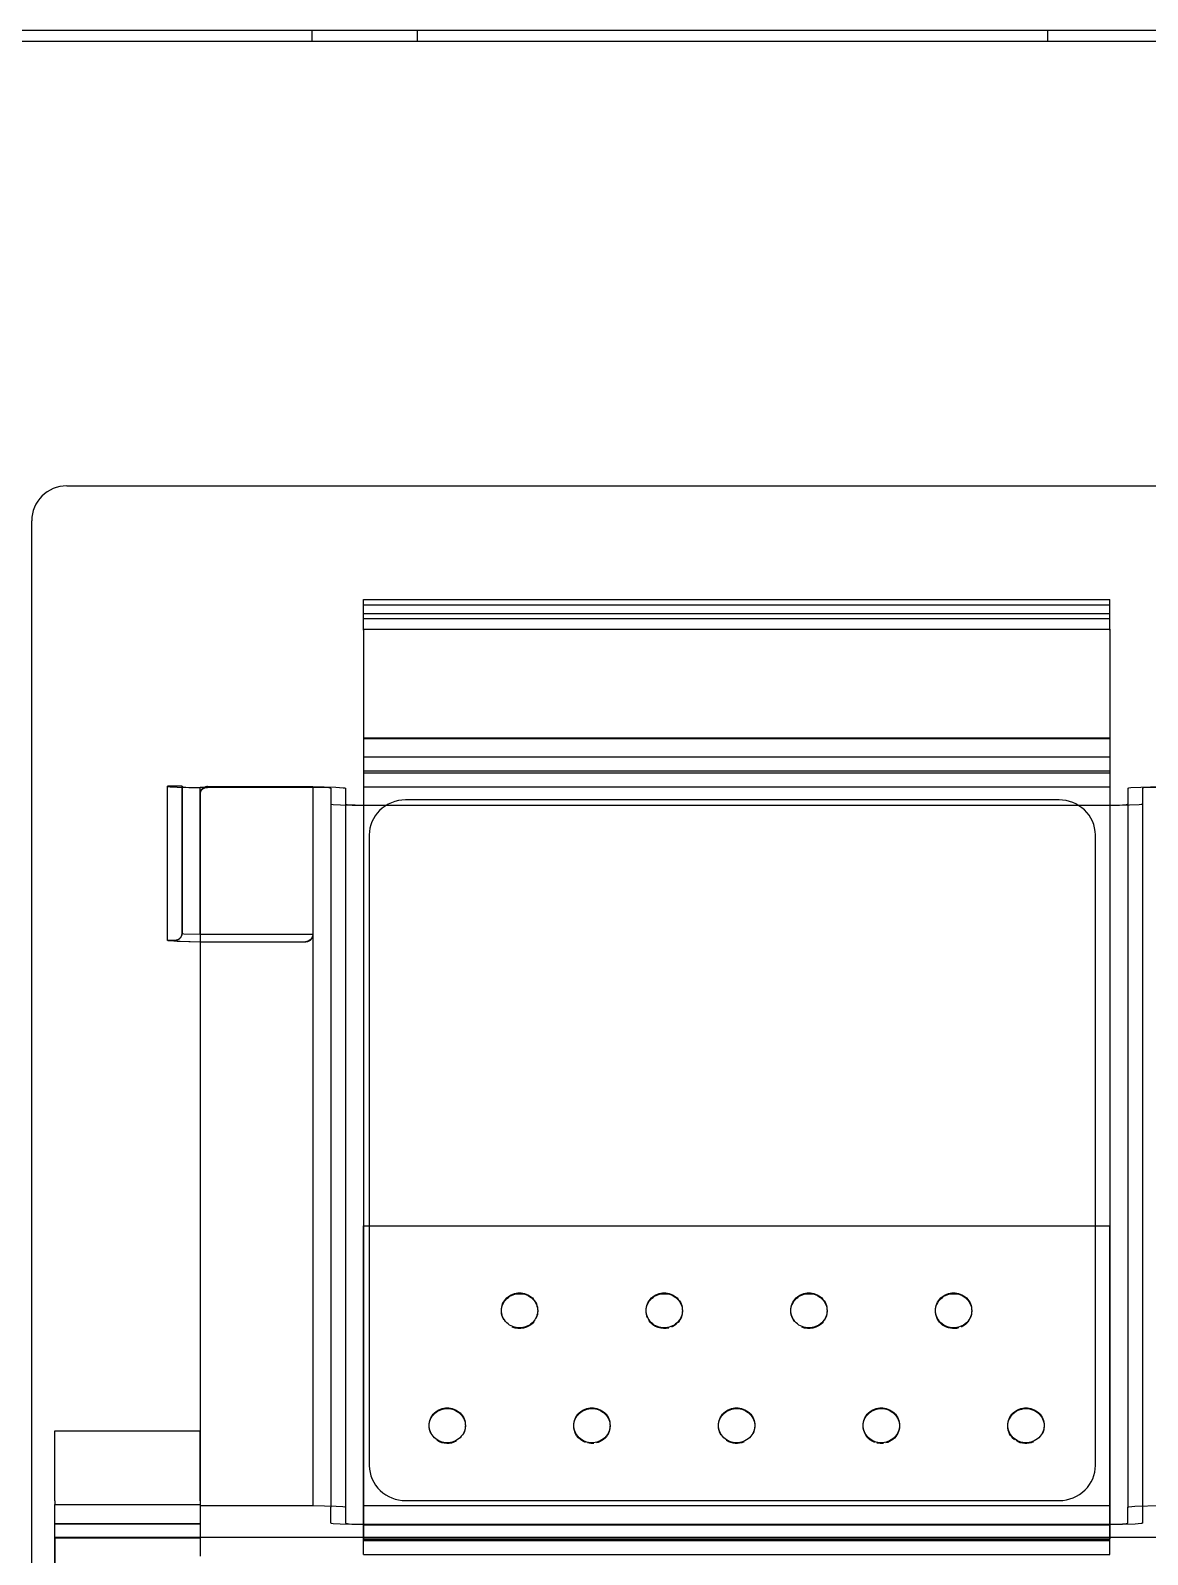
# Model space of a CAD drawing. Header units: millimetres. Extents: x 10366 to 13995, y 24552 to 29685.
# Drawn here: x 11786.1 to 11945.5, y 26417.5 to 26635 of the extents above; entities that cross this region are included whole.
import ezdxf

# ---------------------------------------------------------------- set-up
doc = ezdxf.new("R2010")
doc.units = ezdxf.units.MM
doc.header["$LTSCALE"] = 3
doc.layers.add('DomyÅ›lny', color=7, linetype='Continuous')

msp = doc.modelspace()

# ---------------------------------------------------------------- linework, layer by layer
at = {"layer": 'DomyÅ›lny'}
for p, q in [((12051.24, 26635.02), (11721.24, 26635.02)), ((11722.74, 26633.52), (12049.74, 26633.52)), ((11826.24, 26635.02), (11826.24, 26633.52)), ((11841.24, 26635.02), (11841.24, 26633.52)), ((11931.24, 26635.02), (11931.24, 26633.52)), ((11791.24, 26570.02), (11981.24, 26570.02)), ((11786.24, 26375.02), (11786.24, 26565.02)), ((11833.59, 26553.79), (11940.1, 26553.79)), ((11833.59, 26553.79), (11940.1, 26553.79)), ((11833.59, 26553.05), (11940.1, 26553.05)), ((11833.59, 26551.79), (11940.1, 26551.79)), ((11833.59, 26551.79), (11940.1, 26551.79)), ((11940.1, 26551.06), (11833.59, 26551.06)), ((11833.59, 26549.43), (11833.59, 26549.54)), ((11833.59, 26549.54), (11940.1, 26549.54)), ((11833.59, 26549.43), (11833.59, 26549.54)), ((11833.59, 26549.54), (11833.59, 26534.05)), ((11833.59, 26549.54), (11940.1, 26549.54)), ((11940.1, 26549.43), (11940.1, 26549.54)), ((11940.1, 26549.54), (11940.1, 26534.05)), ((11940.1, 26549.43), (11940.1, 26549.54)), ((11833.59, 26534.05), (11940.1, 26534.05)), ((11833.59, 26533.95), (11940.1, 26533.95)), ((11833.59, 26531.33), (11940.1, 26531.33)), ((11833.59, 26529.33), (11833.59, 26527.07)), ((11833.59, 26529.33), (11940.1, 26529.33)), ((11833.59, 26529.07), (11940.1, 26529.07)), ((11940.1, 26529.33), (11940.1, 26527.07)), ((11807.7, 26527.13), (11805.63, 26527.13)), ((11805.63, 26505.16), (11805.63, 26527.13)), ((11805.63, 26505.14), (11805.63, 26527.11)), ((11807.7, 26527.13), (11807.7, 26506.16)), ((11807.7, 26506.14), (11807.7, 26527.11)), ((11810.29, 26506), (11810.29, 26526.98)), ((11826.36, 26526.98), (11810.29, 26526.98)), ((11811.32, 26527.08), (11826.36, 26527.08)), ((11826.36, 26526.98), (11811.32, 26526.98)), ((11826.36, 26527.08), (11826.36, 26424.45)), ((11828.94, 26526.85), (11828.94, 26424.21)), ((11831.01, 26526.85), (11831.01, 26424.21)), ((11833.59, 26527.07), (11940.1, 26527.07)), ((11942.68, 26526.85), (11942.68, 26424.21)), ((11944.76, 26526.85), (11944.76, 26424.21)), ((11810.29, 26526.08), (11810.29, 26424.45)), ((11932.88, 26525.18), (11839.61, 26525.18)), ((11833.59, 26524.46), (11833.59, 26524.35)), ((11833.59, 26524.46), (11836.93, 26524.46)), ((11833.59, 26524.46), (11833.59, 26421.82)), ((11833.59, 26524.46), (11836.93, 26524.46)), ((11836.93, 26524.46), (11936.59, 26524.46)), ((11836.93, 26524.46), (11936.59, 26524.46)), ((11936.59, 26524.46), (11940.1, 26524.46)), ((11936.59, 26524.46), (11940.1, 26524.46)), ((11940.1, 26524.46), (11940.1, 26524.35)), ((11940.1, 26524.46), (11940.1, 26421.82)), ((11834.43, 26520.18), (11834.43, 26430.18)), ((11938.06, 26430.18), (11938.06, 26520.18)), ((11805.63, 26505.16), (11806.67, 26505.16)), ((11810.29, 26506), (11826.36, 26506)), ((11810.29, 26504.95), (11825.32, 26504.95)), ((11825.32, 26504.9), (11810.29, 26504.9)), ((11833.59, 26464.39), (11938.06, 26464.39)), ((11833.59, 26424.45), (11833.59, 26464.39)), ((11938.06, 26464.39), (11940.1, 26464.39)), ((11940.1, 26424.45), (11940.1, 26464.39)), ((11789.56, 26425.13), (11789.56, 26435.12)), ((11789.56, 26435.12), (11810.29, 26435.12)), ((11810.29, 26425.13), (11810.29, 26435.12)), ((11789.56, 26425.13), (11789.56, 26424.62)), ((11789.56, 26424.62), (11810.29, 26424.62)), ((11810.29, 26425.13), (11810.29, 26424.62)), ((11810.29, 26424.45), (11826.36, 26424.45)), ((11833.59, 26424.45), (11940.1, 26424.45)), ((11839.61, 26425.18), (11932.88, 26425.18)), ((11828.94, 26421.95), (11828.94, 26424.21)), ((11831.01, 26424.21), (11831.01, 26421.95)), ((11942.68, 26421.95), (11942.68, 26424.21)), ((11944.76, 26424.21), (11944.76, 26421.95)), ((11789.56, 26421.9), (11810.29, 26421.9)), ((11789.56, 26421.85), (11810.29, 26421.85)), ((11833.59, 26421.82), (11940.1, 26421.82)), ((11833.59, 26421.82), (11940.1, 26421.82)), ((11833.59, 26421.72), (11833.59, 26419.73)), ((11833.59, 26421.72), (11940.1, 26421.72)), ((11833.59, 26421.72), (11940.1, 26421.72)), ((11833.59, 26421.72), (11833.59, 26419.73)), ((11940.1, 26421.72), (11940.1, 26419.73)), ((11940.1, 26421.72), (11940.1, 26419.73)), ((11789.56, 26419.96), (11984.14, 26419.96)), ((11789.56, 26419.9), (11810.29, 26419.9)), ((11789.56, 26419.85), (11810.29, 26419.85)), ((11833.59, 26419.73), (11940.1, 26419.73)), ((11833.59, 26419.73), (11940.1, 26419.73)), ((11833.59, 26417.47), (11833.59, 26419.73)), ((11833.59, 26419.47), (11940.1, 26419.47)), ((11940.1, 26419.46), (11833.59, 26419.46)), ((11940.1, 26417.47), (11940.1, 26419.73)), ((11833.59, 26417.47), (11940.1, 26417.47))]:
    msp.add_line(p, q, dxfattribs=at)
for points in [[(11833.59, 26549.54, 0), (11833.59, 26552.67, 0), (11833.59, 26553.55, 0), (11833.59, 26553.75, 0), (11833.59, 26553.79, 0), (11833.59, 26553.79, 0), (11833.59, 26553.79, 0), (11833.59, 26553.79, 0), (11833.59, 26553.79, 0), (11833.59, 26553.79, 0), (11833.59, 26553.79, 0), (11833.59, 26553.79, 0), (11833.59, 26553.79, 0), (11833.59, 26553.79, 0), (11833.59, 26553.79, 0), (11833.59, 26553.79, 0), (11833.59, 26553.79, 0), (11833.59, 26553.79, 0), (11833.59, 26553.79, 0), (11833.59, 26553.79, 0), (11833.59, 26553.79, 0), (11833.59, 26553.79, 0), (11833.59, 26553.79, 0), (11833.59, 26553.79, 0), (11833.59, 26553.79, 0), (11833.59, 26553.79, 0)], [(11940.1, 26549.54, 0), (11940.1, 26552.67, 0), (11940.1, 26553.55, 0), (11940.1, 26553.75, 0), (11940.1, 26553.79, 0), (11940.1, 26553.79, 0), (11940.1, 26553.79, 0), (11940.1, 26553.79, 0), (11940.1, 26553.79, 0), (11940.1, 26553.79, 0), (11940.1, 26553.79, 0), (11940.1, 26553.79, 0), (11940.1, 26553.79, 0), (11940.1, 26553.79, 0), (11940.1, 26553.79, 0), (11940.1, 26553.79, 0), (11940.1, 26553.79, 0), (11940.1, 26553.79, 0), (11940.1, 26553.79, 0), (11940.1, 26553.79, 0), (11940.1, 26553.79, 0), (11940.1, 26553.79, 0), (11940.1, 26553.79, 0), (11940.1, 26553.79, 0), (11940.1, 26553.79, 0), (11940.1, 26553.79, 0)], [(11833.59, 26534.05, 0), (11833.59, 26529.33, 0)], [(11940.1, 26534.05, 0), (11940.1, 26529.33, 0)], [(11810.29, 26526.87, 0), (11806.98, 26526.94, 0), (11805.98, 26527.02, 0), (11805.72, 26527.06, 0), (11805.68, 26527.07, 0), (11805.65, 26527.08, 0), (11805.64, 26527.09, 0), (11805.64, 26527.09, 0), (11805.64, 26527.1, 0), (11805.64, 26527.1, 0), (11805.63, 26527.1, 0), (11805.63, 26527.1, 0), (11805.63, 26527.1, 0), (11805.63, 26527.1, 0), (11805.63, 26527.11, 0), (11805.63, 26527.11, 0)], [(11807.7, 26527.11, 0), (11807.7, 26527.11, 0), (11807.71, 26527.1, 0), (11807.71, 26527.1, 0), (11807.71, 26527.1, 0), (11807.71, 26527.1, 0), (11807.71, 26527.1, 0), (11807.71, 26527.1, 0), (11807.71, 26527.1, 0), (11807.72, 26527.09, 0), (11807.72, 26527.09, 0), (11807.74, 26527.08, 0), (11807.8, 26527.07, 0), (11808.25, 26527.03, 0), (11810.29, 26526.98, 0)], [(11811.32, 26527.08, 0), (11811.23, 26527.08, 0), (11811.13, 26527.06, 0), (11811.04, 26527.04, 0), (11810.94, 26527.01, 0), (11810.85, 26526.97, 0), (11810.75, 26526.92, 0), (11810.67, 26526.86, 0), (11810.59, 26526.79, 0), (11810.52, 26526.71, 0), (11810.45, 26526.63, 0), (11810.4, 26526.54, 0), (11810.36, 26526.45, 0), (11810.33, 26526.36, 0), (11810.3, 26526.26, 0), (11810.29, 26526.17, 0), (11810.29, 26526.08, 0)], [(11810.29, 26525.98, 0), (11810.29, 26526.07, 0), (11810.3, 26526.16, 0), (11810.33, 26526.25, 0), (11810.36, 26526.34, 0), (11810.4, 26526.44, 0), (11810.45, 26526.52, 0), (11810.52, 26526.61, 0), (11810.59, 26526.68, 0), (11810.67, 26526.75, 0), (11810.75, 26526.81, 0), (11810.85, 26526.86, 0), (11810.94, 26526.91, 0), (11811.04, 26526.94, 0), (11811.13, 26526.96, 0), (11811.23, 26526.97, 0), (11811.32, 26526.98, 0)], [(11826.36, 26527.08, 0), (11829.65, 26527.01, 0), (11830.69, 26526.93, 0), (11830.93, 26526.89, 0), (11830.97, 26526.88, 0), (11830.99, 26526.87, 0), (11831, 26526.86, 0), (11831, 26526.86, 0), (11831.01, 26526.86, 0), (11831.01, 26526.85, 0), (11831.01, 26526.85, 0), (11831.01, 26526.85, 0), (11831.01, 26526.85, 0), (11831.01, 26526.85, 0), (11831.01, 26526.85, 0)], [(11828.94, 26526.85, 0), (11828.94, 26526.85, 0), (11828.94, 26526.85, 0), (11828.94, 26526.85, 0), (11828.94, 26526.85, 0), (11828.94, 26526.85, 0), (11828.94, 26526.85, 0), (11828.94, 26526.85, 0), (11828.93, 26526.85, 0), (11828.93, 26526.86, 0), (11828.92, 26526.86, 0), (11828.91, 26526.87, 0), (11828.86, 26526.88, 0), (11828.69, 26526.9, 0), (11826.36, 26526.98, 0)], [(11833.59, 26527.07, 0), (11833.59, 26527.06, 0), (11833.59, 26526.96, 0), (11833.59, 26526.49, 0), (11833.59, 26524.46, 0)], [(11940.1, 26527.07, 0), (11940.1, 26527.06, 0), (11940.1, 26526.96, 0), (11940.1, 26526.49, 0), (11940.1, 26524.46, 0)], [(11942.68, 26526.85, 0), (11942.68, 26526.85, 0), (11942.68, 26526.85, 0), (11942.68, 26526.85, 0), (11942.68, 26526.85, 0), (11942.68, 26526.85, 0), (11942.69, 26526.85, 0), (11942.69, 26526.86, 0), (11942.69, 26526.86, 0), (11942.7, 26526.87, 0), (11942.71, 26526.87, 0), (11942.74, 26526.88, 0), (11942.83, 26526.9, 0), (11943.14, 26526.95, 0), (11947.34, 26527.08, 0)], [(11947.34, 26526.98, 0), (11945.51, 26526.94, 0), (11944.94, 26526.89, 0), (11944.8, 26526.87, 0), (11944.78, 26526.86, 0), (11944.77, 26526.86, 0), (11944.76, 26526.85, 0), (11944.76, 26526.85, 0), (11944.76, 26526.85, 0), (11944.76, 26526.85, 0), (11944.76, 26526.85, 0), (11944.76, 26526.85, 0), (11944.76, 26526.85, 0), (11944.76, 26526.85, 0), (11944.76, 26526.85, 0)], [(11833.59, 26524.35, 0), (11830.3, 26524.42, 0), (11829.27, 26524.5, 0), (11829.02, 26524.55, 0), (11828.98, 26524.56, 0), (11828.96, 26524.57, 0), (11828.95, 26524.57, 0), (11828.95, 26524.57, 0), (11828.94, 26524.58, 0), (11828.94, 26524.58, 0), (11828.94, 26524.58, 0), (11828.94, 26524.58, 0), (11828.94, 26524.59, 0), (11828.94, 26524.59, 0), (11828.94, 26524.59, 0)], [(11831.01, 26524.59, 0), (11831.01, 26524.59, 0), (11831.01, 26524.59, 0), (11831.01, 26524.59, 0), (11831.01, 26524.59, 0), (11831.01, 26524.58, 0), (11831.01, 26524.58, 0), (11831.02, 26524.58, 0), (11831.02, 26524.58, 0), (11831.02, 26524.58, 0), (11831.03, 26524.57, 0), (11831.04, 26524.57, 0), (11831.09, 26524.56, 0), (11831.26, 26524.53, 0), (11833.59, 26524.46, 0)], [(11839.61, 26525.18, 0), (11839.08, 26525.15, 0), (11838.57, 26525.08, 0), (11838.06, 26524.95, 0), (11837.58, 26524.78, 0), (11837.12, 26524.56, 0), (11836.68, 26524.3, 0), (11836.27, 26524.01, 0), (11835.9, 26523.67, 0), (11835.57, 26523.31, 0), (11835.27, 26522.92, 0), (11835.02, 26522.5, 0), (11834.81, 26522.06, 0), (11834.64, 26521.61, 0), (11834.52, 26521.15, 0), (11834.45, 26520.67, 0), (11834.43, 26520.18, 0)], [(11938.06, 26520.18, 0), (11938.03, 26520.68, 0), (11937.95, 26521.18, 0), (11937.82, 26521.67, 0), (11937.65, 26522.13, 0), (11937.42, 26522.58, 0), (11937.16, 26523, 0), (11936.85, 26523.39, 0), (11936.5, 26523.75, 0), (11936.12, 26524.08, 0), (11935.72, 26524.36, 0), (11935.28, 26524.61, 0), (11934.83, 26524.81, 0), (11934.36, 26524.97, 0), (11933.88, 26525.08, 0), (11933.38, 26525.15, 0), (11932.88, 26525.18, 0)], [(11944.76, 26524.59, 0), (11944.76, 26524.59, 0), (11944.75, 26524.59, 0), (11944.75, 26524.58, 0), (11944.75, 26524.58, 0), (11944.75, 26524.58, 0), (11944.75, 26524.58, 0), (11944.75, 26524.58, 0), (11944.75, 26524.57, 0), (11944.74, 26524.57, 0), (11944.73, 26524.56, 0), (11944.7, 26524.55, 0), (11944.61, 26524.53, 0), (11944.3, 26524.49, 0), (11940.1, 26524.35, 0)], [(11940.1, 26524.46, 0), (11941.93, 26524.5, 0), (11942.5, 26524.54, 0), (11942.64, 26524.56, 0), (11942.66, 26524.57, 0), (11942.67, 26524.58, 0), (11942.68, 26524.58, 0), (11942.68, 26524.58, 0), (11942.68, 26524.58, 0), (11942.68, 26524.58, 0), (11942.68, 26524.59, 0), (11942.68, 26524.59, 0), (11942.68, 26524.59, 0), (11942.68, 26524.59, 0), (11942.68, 26524.59, 0)], [(11810.29, 26504.9, 0), (11806.98, 26504.97, 0), (11805.98, 26505.05, 0), (11805.72, 26505.09, 0), (11805.68, 26505.1, 0), (11805.65, 26505.11, 0), (11805.64, 26505.12, 0), (11805.64, 26505.12, 0), (11805.64, 26505.13, 0), (11805.64, 26505.13, 0), (11805.63, 26505.13, 0), (11805.63, 26505.13, 0), (11805.63, 26505.13, 0), (11805.63, 26505.13, 0), (11805.63, 26505.14, 0), (11805.63, 26505.14, 0)], [(11806.67, 26505.16, 0), (11806.76, 26505.16, 0), (11806.86, 26505.18, 0), (11806.95, 26505.2, 0), (11807.05, 26505.23, 0), (11807.14, 26505.27, 0), (11807.24, 26505.32, 0), (11807.32, 26505.38, 0), (11807.4, 26505.45, 0), (11807.47, 26505.53, 0), (11807.54, 26505.61, 0), (11807.59, 26505.7, 0), (11807.63, 26505.79, 0), (11807.66, 26505.88, 0), (11807.69, 26505.98, 0), (11807.7, 26506.07, 0), (11807.7, 26506.16, 0)], [(11807.7, 26506.14, 0), (11807.7, 26506.05, 0), (11807.69, 26505.95, 0), (11807.66, 26505.86, 0), (11807.63, 26505.77, 0), (11807.59, 26505.68, 0), (11807.54, 26505.59, 0), (11807.47, 26505.51, 0), (11807.4, 26505.43, 0), (11807.32, 26505.36, 0), (11807.24, 26505.3, 0), (11807.14, 26505.25, 0), (11807.05, 26505.21, 0), (11806.95, 26505.18, 0), (11806.86, 26505.15, 0), (11806.76, 26505.14, 0), (11806.67, 26505.14, 0)], [(11806.67, 26505.14, 0), (11806.67, 26505.14, 0), (11806.67, 26505.13, 0), (11806.67, 26505.13, 0), (11806.67, 26505.13, 0), (11806.67, 26505.13, 0), (11806.67, 26505.13, 0), (11806.67, 26505.13, 0), (11806.68, 26505.12, 0), (11806.68, 26505.12, 0), (11806.69, 26505.12, 0), (11806.72, 26505.11, 0), (11806.79, 26505.09, 0), (11807.42, 26505.03, 0), (11810.29, 26504.95, 0)], [(11807.7, 26506.14, 0), (11807.7, 26506.13, 0), (11807.71, 26506.13, 0), (11807.71, 26506.13, 0), (11807.71, 26506.13, 0), (11807.71, 26506.13, 0), (11807.71, 26506.13, 0), (11807.71, 26506.13, 0), (11807.71, 26506.13, 0), (11807.71, 26506.13, 0), (11807.72, 26506.12, 0), (11807.73, 26506.12, 0), (11807.78, 26506.1, 0), (11807.95, 26506.08, 0), (11810.29, 26506, 0)], [(11826.36, 26506, 0), (11826.35, 26505.88, 0), (11826.33, 26505.76, 0), (11826.29, 26505.65, 0), (11826.25, 26505.55, 0), (11826.19, 26505.45, 0), (11826.13, 26505.36, 0), (11826.06, 26505.29, 0), (11825.99, 26505.22, 0), (11825.83, 26505.11, 0), (11825.67, 26505.03, 0), (11825.5, 26504.98, 0), (11825.32, 26504.95, 0)], [(11826.36, 26505.9, 0), (11826.35, 26505.81, 0), (11826.34, 26505.72, 0), (11826.32, 26505.63, 0), (11826.29, 26505.53, 0), (11826.24, 26505.44, 0), (11826.19, 26505.35, 0), (11826.13, 26505.27, 0), (11826.06, 26505.19, 0), (11825.98, 26505.12, 0), (11825.89, 26505.06, 0), (11825.8, 26505.01, 0), (11825.7, 26504.97, 0), (11825.61, 26504.94, 0), (11825.51, 26504.92, 0), (11825.42, 26504.91, 0), (11825.32, 26504.9, 0)], [(11853.28, 26452.27, 0), (11853.3, 26452.49, 0), (11853.33, 26452.72, 0), (11853.4, 26452.95, 0), (11853.48, 26453.18, 0), (11853.59, 26453.41, 0), (11853.73, 26453.62, 0), (11853.89, 26453.83, 0), (11854.07, 26454.01, 0), (11854.27, 26454.18, 0), (11854.49, 26454.33, 0), (11854.72, 26454.45, 0), (11854.95, 26454.55, 0), (11855.19, 26454.62, 0), (11855.43, 26454.68, 0), (11855.67, 26454.7, 0), (11856.13, 26454.7, 0), (11856.37, 26454.67, 0), (11856.61, 26454.61, 0), (11856.85, 26454.53, 0), (11857.08, 26454.42, 0), (11857.31, 26454.29, 0), (11857.52, 26454.14, 0), (11857.71, 26453.97, 0), (11857.89, 26453.78, 0), (11858.05, 26453.57, 0), (11858.18, 26453.35, 0), (11858.28, 26453.13, 0), (11858.36, 26452.9, 0), (11858.42, 26452.67, 0), (11858.45, 26452.44, 0), (11858.46, 26452.21, 0)], [(11873.93, 26452.27, 0), (11873.95, 26452.49, 0), (11873.98, 26452.72, 0), (11874.05, 26452.95, 0), (11874.13, 26453.18, 0), (11874.25, 26453.41, 0), (11874.38, 26453.62, 0), (11874.54, 26453.83, 0), (11874.72, 26454.01, 0), (11874.92, 26454.18, 0), (11875.14, 26454.33, 0), (11875.37, 26454.45, 0), (11875.6, 26454.55, 0), (11875.84, 26454.62, 0), (11876.08, 26454.68, 0), (11876.32, 26454.7, 0), (11876.78, 26454.7, 0), (11877.02, 26454.67, 0), (11877.26, 26454.61, 0), (11877.5, 26454.53, 0), (11877.73, 26454.42, 0), (11877.96, 26454.29, 0), (11878.17, 26454.14, 0), (11878.37, 26453.97, 0), (11878.54, 26453.78, 0), (11878.7, 26453.57, 0), (11878.83, 26453.35, 0), (11878.93, 26453.13, 0), (11879.01, 26452.9, 0), (11879.07, 26452.67, 0), (11879.1, 26452.44, 0), (11879.11, 26452.21, 0)], [(11894.58, 26452.27, 0), (11894.6, 26452.49, 0), (11894.64, 26452.72, 0), (11894.7, 26452.95, 0), (11894.78, 26453.18, 0), (11894.9, 26453.41, 0), (11895.03, 26453.62, 0), (11895.19, 26453.83, 0), (11895.37, 26454.01, 0), (11895.58, 26454.18, 0), (11895.79, 26454.33, 0), (11896.02, 26454.45, 0), (11896.25, 26454.55, 0), (11896.49, 26454.62, 0), (11896.73, 26454.68, 0), (11896.97, 26454.7, 0), (11897.43, 26454.7, 0), (11897.67, 26454.67, 0), (11897.91, 26454.61, 0), (11898.15, 26454.53, 0), (11898.38, 26454.42, 0), (11898.61, 26454.29, 0), (11898.82, 26454.14, 0), (11899.02, 26453.97, 0), (11899.19, 26453.78, 0), (11899.35, 26453.57, 0), (11899.48, 26453.35, 0), (11899.58, 26453.13, 0), (11899.66, 26452.9, 0), (11899.72, 26452.67, 0), (11899.75, 26452.44, 0), (11899.76, 26452.21, 0)], [(11915.23, 26452.27, 0), (11915.25, 26452.49, 0), (11915.29, 26452.72, 0), (11915.35, 26452.95, 0), (11915.43, 26453.18, 0), (11915.55, 26453.41, 0), (11915.68, 26453.62, 0), (11915.84, 26453.83, 0), (11916.03, 26454.01, 0), (11916.23, 26454.18, 0), (11916.44, 26454.33, 0), (11916.67, 26454.45, 0), (11916.91, 26454.55, 0), (11917.14, 26454.62, 0), (11917.38, 26454.68, 0), (11917.62, 26454.7, 0), (11918.08, 26454.7, 0), (11918.32, 26454.67, 0), (11918.56, 26454.61, 0), (11918.8, 26454.53, 0), (11919.03, 26454.42, 0), (11919.26, 26454.29, 0), (11919.47, 26454.14, 0), (11919.67, 26453.97, 0), (11919.84, 26453.78, 0), (11920, 26453.57, 0), (11920.13, 26453.35, 0), (11920.24, 26453.13, 0), (11920.32, 26452.9, 0), (11920.37, 26452.67, 0), (11920.4, 26452.44, 0), (11920.41, 26452.21, 0)], [(11853.64, 26450.95, 0), (11853.47, 26451.28, 0), (11853.36, 26451.61, 0), (11853.3, 26451.94, 0), (11853.28, 26452.27, 0)], [(11857.91, 26450.67, 0), (11857.76, 26450.5, 0), (11857.6, 26450.35, 0), (11857.24, 26450.09, 0), (11856.84, 26449.9, 0), (11856.43, 26449.78, 0), (11856.03, 26449.72, 0), (11855.64, 26449.73, 0), (11855.23, 26449.8, 0), (11854.83, 26449.93, 0)], [(11858.46, 26452.21, 0), (11858.45, 26451.98, 0), (11858.41, 26451.74, 0), (11858.35, 26451.49, 0), (11858.26, 26451.25, 0)], [(11874.13, 26451.25, 0), (11874.04, 26451.51, 0), (11873.97, 26451.77, 0), (11873.94, 26452.02, 0), (11873.93, 26452.27, 0)], [(11877.19, 26449.8, 0), (11876.8, 26449.73, 0), (11876.43, 26449.72, 0), (11876.04, 26449.76, 0), (11875.65, 26449.86, 0), (11875.27, 26450.03, 0), (11874.91, 26450.26, 0), (11874.6, 26450.54, 0), (11874.34, 26450.88, 0)], [(11879.11, 26452.21, 0), (11879.08, 26451.81, 0), (11879.03, 26451.6, 0), (11878.97, 26451.39, 0), (11878.88, 26451.18, 0), (11878.77, 26450.98, 0), (11878.64, 26450.78, 0), (11878.5, 26450.6, 0)], [(11895.08, 26450.74, 0), (11894.96, 26450.92, 0), (11894.76, 26451.3, 0), (11894.64, 26451.69, 0), (11894.59, 26451.98, 0), (11894.58, 26452.27, 0)], [(11899.21, 26450.68, 0), (11899.07, 26450.51, 0), (11898.91, 26450.36, 0), (11898.55, 26450.1, 0), (11898.15, 26449.9, 0), (11897.75, 26449.78, 0), (11897.34, 26449.72, 0), (11896.95, 26449.73, 0), (11896.55, 26449.79, 0), (11896.14, 26449.93, 0)], [(11899.76, 26452.21, 0), (11899.74, 26451.88, 0), (11899.67, 26451.55, 0), (11899.54, 26451.21, 0), (11899.36, 26450.88, 0)], [(11918.51, 26449.81, 0), (11918.22, 26449.75, 0), (11917.94, 26449.72, 0), (11917.66, 26449.72, 0), (11917.38, 26449.76, 0), (11917.09, 26449.82, 0), (11916.8, 26449.92, 0), (11916.52, 26450.06, 0), (11916.26, 26450.23, 0), (11916.02, 26450.43, 0), (11915.8, 26450.65, 0), (11915.62, 26450.91, 0), (11915.47, 26451.17, 0), (11915.36, 26451.45, 0), (11915.28, 26451.73, 0), (11915.24, 26452, 0), (11915.23, 26452.27, 0)], [(11920.06, 26450.96, 0), (11919.83, 26450.64, 0), (11919.55, 26450.35, 0), (11919.23, 26450.12, 0), (11918.88, 26449.93, 0)], [(11920.41, 26452.21, 0), (11920.4, 26451.97, 0), (11920.36, 26451.71, 0), (11920.29, 26451.46, 0), (11920.19, 26451.2, 0)], [(11878.34, 26450.44, 0), (11878.17, 26450.29, 0), (11877.98, 26450.15, 0), (11877.77, 26450.03, 0), (11877.56, 26449.93, 0)], [(11842.96, 26435.86, 0), (11842.97, 26436.08, 0), (11843.01, 26436.31, 0), (11843.07, 26436.54, 0), (11843.16, 26436.77, 0), (11843.27, 26437, 0), (11843.41, 26437.21, 0), (11843.57, 26437.42, 0), (11843.75, 26437.6, 0), (11843.95, 26437.77, 0), (11844.16, 26437.92, 0), (11844.39, 26438.04, 0), (11844.63, 26438.14, 0), (11844.87, 26438.21, 0), (11845.11, 26438.27, 0), (11845.34, 26438.29, 0), (11845.8, 26438.29, 0), (11846.04, 26438.26, 0), (11846.28, 26438.2, 0), (11846.52, 26438.12, 0), (11846.75, 26438.01, 0), (11846.98, 26437.88, 0), (11847.19, 26437.73, 0), (11847.39, 26437.56, 0), (11847.57, 26437.37, 0), (11847.72, 26437.16, 0), (11847.85, 26436.94, 0), (11847.96, 26436.72, 0), (11848.04, 26436.49, 0), (11848.09, 26436.26, 0), (11848.13, 26436.03, 0), (11848.14, 26435.81, 0)], [(11863.61, 26435.86, 0), (11863.62, 26436.08, 0), (11863.66, 26436.31, 0), (11863.72, 26436.54, 0), (11863.81, 26436.77, 0), (11863.92, 26437, 0), (11864.06, 26437.21, 0), (11864.22, 26437.42, 0), (11864.4, 26437.6, 0), (11864.6, 26437.77, 0), (11864.82, 26437.92, 0), (11865.04, 26438.04, 0), (11865.28, 26438.14, 0), (11865.52, 26438.21, 0), (11865.76, 26438.27, 0), (11865.99, 26438.29, 0), (11866.46, 26438.29, 0), (11866.69, 26438.26, 0), (11866.93, 26438.2, 0), (11867.17, 26438.12, 0), (11867.41, 26438.01, 0), (11867.63, 26437.88, 0), (11867.84, 26437.73, 0), (11868.04, 26437.56, 0), (11868.22, 26437.37, 0), (11868.37, 26437.16, 0), (11868.5, 26436.94, 0), (11868.61, 26436.72, 0), (11868.69, 26436.49, 0), (11868.74, 26436.26, 0), (11868.78, 26436.03, 0), (11868.79, 26435.81, 0)], [(11884.26, 26435.86, 0), (11884.27, 26436.08, 0), (11884.31, 26436.31, 0), (11884.37, 26436.54, 0), (11884.46, 26436.77, 0), (11884.57, 26437, 0), (11884.71, 26437.21, 0), (11884.87, 26437.42, 0), (11885.05, 26437.6, 0), (11885.25, 26437.77, 0), (11885.47, 26437.92, 0), (11885.69, 26438.04, 0), (11885.93, 26438.14, 0), (11886.17, 26438.21, 0), (11886.41, 26438.27, 0), (11886.64, 26438.29, 0), (11887.11, 26438.29, 0), (11887.34, 26438.26, 0), (11887.58, 26438.2, 0), (11887.82, 26438.12, 0), (11888.06, 26438.01, 0), (11888.28, 26437.88, 0), (11888.49, 26437.73, 0), (11888.69, 26437.56, 0), (11888.87, 26437.37, 0), (11889.02, 26437.16, 0), (11889.15, 26436.94, 0), (11889.26, 26436.72, 0), (11889.34, 26436.49, 0), (11889.4, 26436.26, 0), (11889.43, 26436.03, 0), (11889.44, 26435.81, 0)], [(11904.91, 26435.86, 0), (11904.92, 26436.08, 0), (11904.96, 26436.31, 0), (11905.02, 26436.54, 0), (11905.11, 26436.77, 0), (11905.22, 26437, 0), (11905.36, 26437.21, 0), (11905.52, 26437.42, 0), (11905.7, 26437.6, 0), (11905.9, 26437.77, 0), (11906.12, 26437.92, 0), (11906.34, 26438.04, 0), (11906.58, 26438.14, 0), (11906.82, 26438.21, 0), (11907.06, 26438.27, 0), (11907.29, 26438.29, 0), (11907.76, 26438.29, 0), (11907.99, 26438.26, 0), (11908.23, 26438.2, 0), (11908.47, 26438.12, 0), (11908.71, 26438.01, 0), (11908.93, 26437.88, 0), (11909.14, 26437.73, 0), (11909.34, 26437.56, 0), (11909.52, 26437.37, 0), (11909.67, 26437.16, 0), (11909.8, 26436.94, 0), (11909.91, 26436.72, 0), (11909.99, 26436.49, 0), (11910.05, 26436.26, 0), (11910.08, 26436.03, 0), (11910.09, 26435.81, 0)], [(11925.82, 26434.71, 0), (11925.71, 26434.97, 0), (11925.63, 26435.24, 0), (11925.58, 26435.51, 0), (11925.56, 26435.77, 0), (11925.57, 26436.02, 0), (11925.61, 26436.29, 0), (11925.68, 26436.55, 0), (11925.78, 26436.82, 0), (11925.92, 26437.08, 0), (11926.09, 26437.32, 0), (11926.29, 26437.55, 0), (11926.52, 26437.75, 0), (11926.77, 26437.92, 0), (11927.03, 26438.06, 0), (11927.31, 26438.17, 0), (11927.58, 26438.24, 0), (11927.86, 26438.29, 0), (11928.13, 26438.3, 0), (11928.4, 26438.29, 0), (11928.67, 26438.25, 0), (11928.95, 26438.18, 0), (11929.22, 26438.08, 0), (11929.49, 26437.94, 0), (11929.74, 26437.77, 0), (11929.97, 26437.58, 0), (11930.18, 26437.36, 0), (11930.35, 26437.12, 0), (11930.5, 26436.86, 0), (11930.61, 26436.6, 0), (11930.68, 26436.33, 0), (11930.73, 26436.06, 0), (11930.74, 26435.81, 0)], [(11843.21, 26434.72, 0), (11843.09, 26435.01, 0), (11843.01, 26435.29, 0), (11842.97, 26435.58, 0), (11842.96, 26435.86, 0)], [(11848.14, 26435.81, 0), (11848.12, 26435.54, 0), (11848.07, 26435.26, 0), (11847.99, 26434.99, 0), (11847.88, 26434.71, 0)], [(11865.26, 26433.48, 0), (11864.9, 26433.64, 0), (11864.56, 26433.87, 0), (11864.27, 26434.14, 0), (11864.02, 26434.46, 0), (11863.83, 26434.8, 0), (11863.7, 26435.15, 0), (11863.62, 26435.51, 0), (11863.61, 26435.86, 0)], [(11868.79, 26435.81, 0), (11868.77, 26435.55, 0), (11868.73, 26435.29, 0), (11868.66, 26435.03, 0), (11868.56, 26434.77, 0)], [(11884.65, 26434.49, 0), (11884.46, 26434.82, 0), (11884.34, 26435.17, 0), (11884.27, 26435.52, 0), (11884.26, 26435.86, 0)], [(11889.44, 26435.81, 0), (11889.42, 26435.54, 0), (11889.38, 26435.27, 0), (11889.3, 26434.99, 0), (11889.18, 26434.72, 0)], [(11906.58, 26433.47, 0), (11906.21, 26433.64, 0), (11905.87, 26433.86, 0), (11905.57, 26434.13, 0), (11905.32, 26434.45, 0), (11905.13, 26434.79, 0), (11905, 26435.15, 0), (11904.93, 26435.51, 0), (11904.91, 26435.86, 0)], [(11910.09, 26435.81, 0), (11910.08, 26435.55, 0), (11910.03, 26435.3, 0), (11909.96, 26435.04, 0), (11909.86, 26434.78, 0)], [(11930.74, 26435.81, 0), (11930.72, 26435.54, 0), (11930.68, 26435.27, 0), (11930.6, 26435, 0), (11930.48, 26434.73, 0)], [(11846.84, 26433.64, 0), (11846.5, 26433.49, 0), (11846.15, 26433.38, 0), (11845.81, 26433.32, 0), (11845.47, 26433.31, 0), (11845.13, 26433.34, 0), (11844.78, 26433.42, 0), (11844.43, 26433.55, 0), (11844.1, 26433.73, 0)], [(11866.49, 26433.32, 0), (11866.03, 26433.31, 0), (11865.79, 26433.34, 0), (11865.55, 26433.39, 0)], [(11868.56, 26434.77, 0), (11868.42, 26434.53, 0), (11868.26, 26434.29, 0), (11868.07, 26434.08, 0), (11867.85, 26433.88, 0), (11867.61, 26433.72, 0), (11867.36, 26433.58, 0), (11867.1, 26433.47, 0), (11866.84, 26433.39, 0)], [(11887.92, 26433.53, 0), (11887.6, 26433.42, 0), (11887.28, 26433.34, 0), (11886.97, 26433.31, 0), (11886.66, 26433.32, 0), (11886.35, 26433.36, 0), (11886.03, 26433.44, 0), (11885.72, 26433.56, 0), (11885.42, 26433.72, 0)], [(11907.8, 26433.33, 0), (11907.34, 26433.31, 0), (11907.11, 26433.34, 0), (11906.87, 26433.38, 0)], [(11909.86, 26434.78, 0), (11909.73, 26434.53, 0), (11909.57, 26434.3, 0), (11909.38, 26434.09, 0), (11909.16, 26433.89, 0), (11908.93, 26433.72, 0), (11908.68, 26433.58, 0), (11908.42, 26433.47, 0), (11908.15, 26433.39, 0)], [(11926.52, 26433.86, 0), (11926.31, 26434.05, 0), (11926.12, 26434.25, 0), (11925.96, 26434.47, 0), (11925.82, 26434.71, 0)], [(11929.23, 26433.54, 0), (11928.91, 26433.42, 0), (11928.59, 26433.35, 0), (11928.28, 26433.31, 0), (11927.98, 26433.31, 0), (11927.66, 26433.35, 0), (11927.34, 26433.43, 0), (11927.03, 26433.55, 0), (11926.73, 26433.72, 0)], [(11834.43, 26430.18, 0), (11834.45, 26429.67, 0), (11834.53, 26429.18, 0), (11834.66, 26428.69, 0), (11834.84, 26428.22, 0), (11835.06, 26427.78, 0), (11835.33, 26427.36, 0), (11835.64, 26426.96, 0), (11835.98, 26426.6, 0), (11836.36, 26426.28, 0), (11836.77, 26426, 0), (11837.2, 26425.75, 0), (11837.65, 26425.55, 0), (11838.13, 26425.39, 0), (11838.6, 26425.27, 0), (11839.1, 26425.2, 0), (11839.61, 26425.18, 0)], [(11932.88, 26425.18, 0), (11933.4, 26425.2, 0), (11933.92, 26425.28, 0), (11934.42, 26425.41, 0), (11934.91, 26425.58, 0), (11935.37, 26425.79, 0), (11935.81, 26426.05, 0), (11936.21, 26426.35, 0), (11936.58, 26426.68, 0), (11936.92, 26427.05, 0), (11937.21, 26427.44, 0), (11937.47, 26427.86, 0), (11937.68, 26428.29, 0), (11937.84, 26428.75, 0), (11937.96, 26429.21, 0), (11938.04, 26429.69, 0), (11938.06, 26430.18, 0)], [(11789.56, 26419.9, 0), (11789.56, 26419.94, 0), (11789.56, 26420.14, 0), (11789.56, 26421.06, 0), (11789.56, 26424.62, 0)], [(11810.29, 26424.62, 0), (11810.29, 26419.9, 0)], [(11826.36, 26424.45, 0), (11829.68, 26424.38, 0), (11830.67, 26424.3, 0), (11830.93, 26424.26, 0), (11830.96, 26424.25, 0), (11830.99, 26424.23, 0), (11831, 26424.23, 0), (11831, 26424.23, 0), (11831.01, 26424.22, 0), (11831.01, 26424.22, 0), (11831.01, 26424.22, 0), (11831.01, 26424.22, 0), (11831.01, 26424.22, 0), (11831.01, 26424.21, 0), (11831.01, 26424.21, 0), (11831.01, 26424.21, 0)], [(11833.59, 26419.73, 0), (11833.59, 26419.74, 0), (11833.59, 26419.92, 0), (11833.59, 26420.77, 0), (11833.59, 26424.45, 0)], [(11940.1, 26419.73, 0), (11940.1, 26419.74, 0), (11940.1, 26419.92, 0), (11940.1, 26420.77, 0), (11940.1, 26424.45, 0)], [(11942.68, 26424.21, 0), (11942.68, 26424.21, 0), (11942.68, 26424.21, 0), (11942.68, 26424.22, 0), (11942.68, 26424.22, 0), (11942.68, 26424.22, 0), (11942.69, 26424.22, 0), (11942.69, 26424.22, 0), (11942.69, 26424.23, 0), (11942.7, 26424.23, 0), (11942.72, 26424.24, 0), (11942.75, 26424.25, 0), (11942.85, 26424.27, 0), (11943.67, 26424.36, 0), (11947.34, 26424.45, 0)], [(11833.59, 26421.72, 0), (11830.27, 26421.79, 0), (11829.28, 26421.87, 0), (11829.03, 26421.91, 0), (11828.99, 26421.92, 0), (11828.96, 26421.93, 0), (11828.95, 26421.94, 0), (11828.95, 26421.94, 0), (11828.94, 26421.94, 0), (11828.94, 26421.95, 0), (11828.94, 26421.95, 0), (11828.94, 26421.95, 0), (11828.94, 26421.95, 0), (11828.94, 26421.95, 0), (11828.94, 26421.95, 0), (11828.94, 26421.95, 0)], [(11831.01, 26421.95, 0), (11831.01, 26421.95, 0), (11831.01, 26421.95, 0), (11831.01, 26421.95, 0), (11831.01, 26421.95, 0), (11831.01, 26421.95, 0), (11831.01, 26421.95, 0), (11831.02, 26421.95, 0), (11831.02, 26421.95, 0), (11831.02, 26421.94, 0), (11831.03, 26421.94, 0), (11831.05, 26421.93, 0), (11831.11, 26421.92, 0), (11831.56, 26421.87, 0), (11833.59, 26421.82, 0)], [(11940.1, 26421.82, 0), (11941.95, 26421.86, 0), (11942.49, 26421.9, 0), (11942.63, 26421.93, 0), (11942.66, 26421.94, 0), (11942.67, 26421.94, 0), (11942.68, 26421.94, 0), (11942.68, 26421.95, 0), (11942.68, 26421.95, 0), (11942.68, 26421.95, 0), (11942.68, 26421.95, 0), (11942.68, 26421.95, 0), (11942.68, 26421.95, 0), (11942.68, 26421.95, 0), (11942.68, 26421.95, 0), (11942.68, 26421.95, 0)], [(11944.76, 26421.95, 0), (11944.76, 26421.95, 0), (11944.75, 26421.95, 0), (11944.75, 26421.95, 0), (11944.75, 26421.95, 0), (11944.75, 26421.95, 0), (11944.75, 26421.94, 0), (11944.75, 26421.94, 0), (11944.74, 26421.94, 0), (11944.73, 26421.93, 0), (11944.72, 26421.93, 0), (11944.69, 26421.91, 0), (11944.59, 26421.89, 0), (11943.76, 26421.81, 0), (11940.1, 26421.72, 0)], [(11789.56, 26412.99, 0), (11789.56, 26418.64, 0), (11789.56, 26419.96, 0), (11789.56, 26419.96, 0), (11789.56, 26419.96, 0), (11789.56, 26419.96, 0), (11789.56, 26419.96, 0), (11789.56, 26419.96, 0), (11789.56, 26419.96, 0), (11789.56, 26419.96, 0), (11789.56, 26419.96, 0), (11789.56, 26419.96, 0), (11789.56, 26419.96, 0), (11789.56, 26419.96, 0), (11789.56, 26419.96, 0), (11789.56, 26419.96, 0), (11789.56, 26419.96, 0), (11789.56, 26419.96, 0), (11789.56, 26419.94, 0), (11789.56, 26419.86, 0), (11789.56, 26419.5, 0), (11789.56, 26416.09, 0)], [(11810.29, 26419.85, 0), (11810.29, 26419.83, 0), (11810.29, 26419.72, 0), (11810.29, 26419.21, 0), (11810.29, 26417.23, 0)]]:
    msp.add_polyline3d(points, dxfattribs=at)
for points in [[(11858.46, 26452.32, 0), (11858.45, 26452.1, 0), (11858.42, 26451.87, 0), (11858.36, 26451.63, 0), (11858.28, 26451.4, 0), (11858.17, 26451.17, 0), (11858.04, 26450.95, 0), (11857.88, 26450.75, 0), (11857.7, 26450.55, 0), (11857.5, 26450.38, 0), (11857.29, 26450.23, 0), (11857.06, 26450.1, 0), (11856.82, 26450, 0), (11856.58, 26449.92, 0), (11856.34, 26449.86, 0), (11856.1, 26449.83, 0), (11855.64, 26449.83, 0), (11855.4, 26449.86, 0), (11855.16, 26449.92, 0), (11854.92, 26450, 0), (11854.68, 26450.1, 0), (11854.45, 26450.23, 0), (11854.24, 26450.38, 0), (11854.04, 26450.55, 0), (11853.86, 26450.75, 0), (11853.7, 26450.95, 0), (11853.57, 26451.17, 0), (11853.46, 26451.4, 0), (11853.38, 26451.63, 0), (11853.32, 26451.87, 0), (11853.29, 26452.1, 0), (11853.28, 26452.32, 0), (11853.29, 26452.54, 0), (11853.32, 26452.77, 0), (11853.38, 26453.01, 0), (11853.46, 26453.24, 0), (11853.57, 26453.47, 0), (11853.7, 26453.69, 0), (11853.86, 26453.89, 0), (11854.04, 26454.09, 0), (11854.24, 26454.26, 0), (11854.45, 26454.41, 0), (11854.68, 26454.54, 0), (11854.92, 26454.64, 0), (11855.16, 26454.72, 0), (11855.4, 26454.77, 0), (11855.64, 26454.81, 0), (11856.1, 26454.81, 0), (11856.34, 26454.77, 0), (11856.58, 26454.72, 0), (11856.82, 26454.64, 0), (11857.06, 26454.54, 0), (11857.29, 26454.41, 0), (11857.5, 26454.26, 0), (11857.7, 26454.09, 0), (11857.88, 26453.89, 0), (11858.04, 26453.69, 0), (11858.17, 26453.47, 0), (11858.28, 26453.24, 0), (11858.36, 26453.01, 0), (11858.42, 26452.77, 0), (11858.45, 26452.54, 0)], [(11879.11, 26452.32, 0), (11879.1, 26452.1, 0), (11879.07, 26451.87, 0), (11879.01, 26451.63, 0), (11878.93, 26451.4, 0), (11878.82, 26451.17, 0), (11878.69, 26450.95, 0), (11878.53, 26450.75, 0), (11878.35, 26450.55, 0), (11878.15, 26450.38, 0), (11877.94, 26450.23, 0), (11877.71, 26450.1, 0), (11877.48, 26450, 0), (11877.23, 26449.92, 0), (11876.99, 26449.86, 0), (11876.75, 26449.83, 0), (11876.29, 26449.83, 0), (11876.05, 26449.86, 0), (11875.81, 26449.92, 0), (11875.57, 26450, 0), (11875.33, 26450.1, 0), (11875.1, 26450.23, 0), (11874.89, 26450.38, 0), (11874.69, 26450.55, 0), (11874.51, 26450.75, 0), (11874.35, 26450.95, 0), (11874.22, 26451.17, 0), (11874.11, 26451.4, 0), (11874.03, 26451.63, 0), (11873.97, 26451.87, 0), (11873.94, 26452.1, 0), (11873.93, 26452.32, 0), (11873.94, 26452.54, 0), (11873.97, 26452.77, 0), (11874.03, 26453.01, 0), (11874.11, 26453.24, 0), (11874.22, 26453.47, 0), (11874.35, 26453.69, 0), (11874.51, 26453.89, 0), (11874.69, 26454.09, 0), (11874.89, 26454.26, 0), (11875.1, 26454.41, 0), (11875.33, 26454.54, 0), (11875.57, 26454.64, 0), (11875.81, 26454.72, 0), (11876.05, 26454.77, 0), (11876.29, 26454.81, 0), (11876.75, 26454.81, 0), (11876.99, 26454.77, 0), (11877.23, 26454.72, 0), (11877.48, 26454.64, 0), (11877.71, 26454.54, 0), (11877.94, 26454.41, 0), (11878.15, 26454.26, 0), (11878.35, 26454.09, 0), (11878.53, 26453.89, 0), (11878.69, 26453.69, 0), (11878.82, 26453.47, 0), (11878.93, 26453.24, 0), (11879.01, 26453.01, 0), (11879.07, 26452.77, 0), (11879.1, 26452.54, 0)], [(11899.76, 26452.32, 0), (11899.75, 26452.1, 0), (11899.72, 26451.87, 0), (11899.66, 26451.63, 0), (11899.58, 26451.4, 0), (11899.47, 26451.17, 0), (11899.34, 26450.95, 0), (11899.18, 26450.75, 0), (11899, 26450.55, 0), (11898.81, 26450.38, 0), (11898.59, 26450.23, 0), (11898.36, 26450.1, 0), (11898.13, 26450, 0), (11897.89, 26449.92, 0), (11897.64, 26449.86, 0), (11897.41, 26449.83, 0), (11896.94, 26449.83, 0), (11896.7, 26449.86, 0), (11896.46, 26449.92, 0), (11896.22, 26450, 0), (11895.98, 26450.1, 0), (11895.75, 26450.23, 0), (11895.54, 26450.38, 0), (11895.34, 26450.55, 0), (11895.16, 26450.75, 0), (11895, 26450.95, 0), (11894.87, 26451.17, 0), (11894.76, 26451.4, 0), (11894.68, 26451.63, 0), (11894.63, 26451.87, 0), (11894.59, 26452.1, 0), (11894.58, 26452.32, 0), (11894.59, 26452.54, 0), (11894.63, 26452.77, 0), (11894.68, 26453.01, 0), (11894.76, 26453.24, 0), (11894.87, 26453.47, 0), (11895, 26453.69, 0), (11895.16, 26453.89, 0), (11895.34, 26454.09, 0), (11895.54, 26454.26, 0), (11895.75, 26454.41, 0), (11895.98, 26454.54, 0), (11896.22, 26454.64, 0), (11896.46, 26454.72, 0), (11896.7, 26454.77, 0), (11896.94, 26454.81, 0), (11897.41, 26454.81, 0), (11897.64, 26454.77, 0), (11897.89, 26454.72, 0), (11898.13, 26454.64, 0), (11898.36, 26454.54, 0), (11898.59, 26454.41, 0), (11898.81, 26454.26, 0), (11899, 26454.09, 0), (11899.18, 26453.89, 0), (11899.34, 26453.69, 0), (11899.47, 26453.47, 0), (11899.58, 26453.24, 0), (11899.66, 26453.01, 0), (11899.72, 26452.77, 0), (11899.75, 26452.54, 0)], [(11920.41, 26452.32, 0), (11920.4, 26452.1, 0), (11920.37, 26451.87, 0), (11920.31, 26451.63, 0), (11920.23, 26451.4, 0), (11920.12, 26451.17, 0), (11919.99, 26450.95, 0), (11919.83, 26450.75, 0), (11919.66, 26450.55, 0), (11919.46, 26450.38, 0), (11919.24, 26450.23, 0), (11919.01, 26450.1, 0), (11918.78, 26450, 0), (11918.54, 26449.92, 0), (11918.29, 26449.86, 0), (11918.06, 26449.83, 0), (11917.59, 26449.83, 0), (11917.35, 26449.86, 0), (11917.11, 26449.92, 0), (11916.87, 26450, 0), (11916.63, 26450.1, 0), (11916.41, 26450.23, 0), (11916.19, 26450.38, 0), (11915.99, 26450.55, 0), (11915.81, 26450.75, 0), (11915.65, 26450.95, 0), (11915.52, 26451.17, 0), (11915.41, 26451.4, 0), (11915.33, 26451.63, 0), (11915.28, 26451.87, 0), (11915.24, 26452.1, 0), (11915.23, 26452.32, 0), (11915.24, 26452.54, 0), (11915.28, 26452.77, 0), (11915.33, 26453.01, 0), (11915.41, 26453.24, 0), (11915.52, 26453.47, 0), (11915.65, 26453.69, 0), (11915.81, 26453.89, 0), (11915.99, 26454.09, 0), (11916.19, 26454.26, 0), (11916.41, 26454.41, 0), (11916.63, 26454.54, 0), (11916.87, 26454.64, 0), (11917.11, 26454.72, 0), (11917.35, 26454.77, 0), (11917.59, 26454.81, 0), (11918.06, 26454.81, 0), (11918.29, 26454.77, 0), (11918.54, 26454.72, 0), (11918.78, 26454.64, 0), (11919.01, 26454.54, 0), (11919.24, 26454.41, 0), (11919.46, 26454.26, 0), (11919.66, 26454.09, 0), (11919.83, 26453.89, 0), (11919.99, 26453.69, 0), (11920.12, 26453.47, 0), (11920.23, 26453.24, 0), (11920.31, 26453.01, 0), (11920.37, 26452.77, 0), (11920.4, 26452.54, 0)], [(11848.14, 26435.91, 0), (11848.13, 26435.69, 0), (11848.09, 26435.46, 0), (11848.04, 26435.22, 0), (11847.95, 26434.99, 0), (11847.85, 26434.76, 0), (11847.71, 26434.54, 0), (11847.56, 26434.34, 0), (11847.38, 26434.14, 0), (11847.18, 26433.97, 0), (11846.96, 26433.82, 0), (11846.74, 26433.69, 0), (11846.5, 26433.59, 0), (11846.26, 26433.51, 0), (11846.02, 26433.46, 0), (11845.78, 26433.42, 0), (11845.31, 26433.42, 0), (11845.07, 26433.46, 0), (11844.83, 26433.51, 0), (11844.59, 26433.59, 0), (11844.36, 26433.69, 0), (11844.13, 26433.82, 0), (11843.91, 26433.97, 0), (11843.71, 26434.14, 0), (11843.53, 26434.34, 0), (11843.38, 26434.54, 0), (11843.24, 26434.76, 0), (11843.14, 26434.99, 0), (11843.05, 26435.22, 0), (11843, 26435.46, 0), (11842.97, 26435.69, 0), (11842.95, 26435.91, 0), (11842.97, 26436.13, 0), (11843, 26436.36, 0), (11843.05, 26436.6, 0), (11843.14, 26436.83, 0), (11843.24, 26437.06, 0), (11843.38, 26437.28, 0), (11843.53, 26437.48, 0), (11843.71, 26437.68, 0), (11843.91, 26437.85, 0), (11844.13, 26438, 0), (11844.36, 26438.13, 0), (11844.59, 26438.23, 0), (11844.83, 26438.31, 0), (11845.07, 26438.37, 0), (11845.31, 26438.4, 0), (11845.78, 26438.4, 0), (11846.02, 26438.37, 0), (11846.26, 26438.31, 0), (11846.5, 26438.23, 0), (11846.74, 26438.13, 0), (11846.96, 26438, 0), (11847.18, 26437.85, 0), (11847.38, 26437.68, 0), (11847.56, 26437.48, 0), (11847.71, 26437.28, 0), (11847.85, 26437.06, 0), (11847.95, 26436.83, 0), (11848.04, 26436.6, 0), (11848.09, 26436.36, 0), (11848.13, 26436.13, 0)], [(11868.79, 26435.91, 0), (11868.78, 26435.69, 0), (11868.74, 26435.46, 0), (11868.69, 26435.22, 0), (11868.61, 26434.99, 0), (11868.5, 26434.76, 0), (11868.37, 26434.54, 0), (11868.21, 26434.34, 0), (11868.03, 26434.14, 0), (11867.83, 26433.97, 0), (11867.61, 26433.82, 0), (11867.39, 26433.69, 0), (11867.15, 26433.59, 0), (11866.91, 26433.51, 0), (11866.67, 26433.46, 0), (11866.43, 26433.42, 0), (11865.96, 26433.42, 0), (11865.73, 26433.46, 0), (11865.48, 26433.51, 0), (11865.24, 26433.59, 0), (11865.01, 26433.69, 0), (11864.78, 26433.82, 0), (11864.56, 26433.97, 0), (11864.36, 26434.14, 0), (11864.19, 26434.34, 0), (11864.03, 26434.54, 0), (11863.9, 26434.76, 0), (11863.79, 26434.99, 0), (11863.71, 26435.22, 0), (11863.65, 26435.46, 0), (11863.62, 26435.69, 0), (11863.61, 26435.91, 0), (11863.62, 26436.13, 0), (11863.65, 26436.36, 0), (11863.71, 26436.6, 0), (11863.79, 26436.83, 0), (11863.9, 26437.06, 0), (11864.03, 26437.28, 0), (11864.19, 26437.48, 0), (11864.36, 26437.68, 0), (11864.56, 26437.85, 0), (11864.78, 26438, 0), (11865.01, 26438.13, 0), (11865.24, 26438.23, 0), (11865.48, 26438.31, 0), (11865.73, 26438.37, 0), (11865.96, 26438.4, 0), (11866.43, 26438.4, 0), (11866.67, 26438.37, 0), (11866.91, 26438.31, 0), (11867.15, 26438.23, 0), (11867.39, 26438.13, 0), (11867.61, 26438, 0), (11867.83, 26437.85, 0), (11868.03, 26437.68, 0), (11868.21, 26437.48, 0), (11868.37, 26437.28, 0), (11868.5, 26437.06, 0), (11868.61, 26436.83, 0), (11868.69, 26436.6, 0), (11868.74, 26436.36, 0), (11868.78, 26436.13, 0)], [(11889.44, 26435.91, 0), (11889.43, 26435.69, 0), (11889.39, 26435.46, 0), (11889.34, 26435.22, 0), (11889.26, 26434.99, 0), (11889.15, 26434.76, 0), (11889.02, 26434.54, 0), (11888.86, 26434.34, 0), (11888.68, 26434.14, 0), (11888.48, 26433.97, 0), (11888.26, 26433.82, 0), (11888.04, 26433.69, 0), (11887.8, 26433.59, 0), (11887.56, 26433.51, 0), (11887.32, 26433.46, 0), (11887.08, 26433.42, 0), (11886.61, 26433.42, 0), (11886.38, 26433.46, 0), (11886.13, 26433.51, 0), (11885.89, 26433.59, 0), (11885.66, 26433.69, 0), (11885.43, 26433.82, 0), (11885.21, 26433.97, 0), (11885.02, 26434.14, 0), (11884.84, 26434.34, 0), (11884.68, 26434.54, 0), (11884.55, 26434.76, 0), (11884.44, 26434.99, 0), (11884.36, 26435.22, 0), (11884.3, 26435.46, 0), (11884.27, 26435.69, 0), (11884.26, 26435.91, 0), (11884.27, 26436.13, 0), (11884.3, 26436.36, 0), (11884.36, 26436.6, 0), (11884.44, 26436.83, 0), (11884.55, 26437.06, 0), (11884.68, 26437.28, 0), (11884.84, 26437.48, 0), (11885.02, 26437.68, 0), (11885.21, 26437.85, 0), (11885.43, 26438, 0), (11885.66, 26438.13, 0), (11885.89, 26438.23, 0), (11886.13, 26438.31, 0), (11886.38, 26438.37, 0), (11886.61, 26438.4, 0), (11887.08, 26438.4, 0), (11887.32, 26438.37, 0), (11887.56, 26438.31, 0), (11887.8, 26438.23, 0), (11888.04, 26438.13, 0), (11888.26, 26438, 0), (11888.48, 26437.85, 0), (11888.68, 26437.68, 0), (11888.86, 26437.48, 0), (11889.02, 26437.28, 0), (11889.15, 26437.06, 0), (11889.26, 26436.83, 0), (11889.34, 26436.6, 0), (11889.39, 26436.36, 0), (11889.43, 26436.13, 0)], [(11910.09, 26435.91, 0), (11910.08, 26435.69, 0), (11910.05, 26435.46, 0), (11909.99, 26435.22, 0), (11909.91, 26434.99, 0), (11909.8, 26434.76, 0), (11909.67, 26434.54, 0), (11909.51, 26434.34, 0), (11909.33, 26434.14, 0), (11909.13, 26433.97, 0), (11908.92, 26433.82, 0), (11908.69, 26433.69, 0), (11908.45, 26433.59, 0), (11908.21, 26433.51, 0), (11907.97, 26433.46, 0), (11907.73, 26433.42, 0), (11907.27, 26433.42, 0), (11907.03, 26433.46, 0), (11906.79, 26433.51, 0), (11906.54, 26433.59, 0), (11906.31, 26433.69, 0), (11906.08, 26433.82, 0), (11905.86, 26433.97, 0), (11905.67, 26434.14, 0), (11905.49, 26434.34, 0), (11905.33, 26434.54, 0), (11905.2, 26434.76, 0), (11905.09, 26434.99, 0), (11905.01, 26435.22, 0), (11904.95, 26435.46, 0), (11904.92, 26435.69, 0), (11904.91, 26435.91, 0), (11904.92, 26436.13, 0), (11904.95, 26436.36, 0), (11905.01, 26436.6, 0), (11905.09, 26436.83, 0), (11905.2, 26437.06, 0), (11905.33, 26437.28, 0), (11905.49, 26437.48, 0), (11905.67, 26437.68, 0), (11905.86, 26437.85, 0), (11906.08, 26438, 0), (11906.31, 26438.13, 0), (11906.54, 26438.23, 0), (11906.79, 26438.31, 0), (11907.03, 26438.37, 0), (11907.27, 26438.4, 0), (11907.73, 26438.4, 0), (11907.97, 26438.37, 0), (11908.21, 26438.31, 0), (11908.45, 26438.23, 0), (11908.69, 26438.13, 0), (11908.92, 26438, 0), (11909.13, 26437.85, 0), (11909.33, 26437.68, 0), (11909.51, 26437.48, 0), (11909.67, 26437.28, 0), (11909.8, 26437.06, 0), (11909.91, 26436.83, 0), (11909.99, 26436.6, 0), (11910.05, 26436.36, 0), (11910.08, 26436.13, 0)], [(11930.74, 26435.91, 0), (11930.73, 26435.69, 0), (11930.7, 26435.46, 0), (11930.64, 26435.22, 0), (11930.56, 26434.99, 0), (11930.45, 26434.76, 0), (11930.32, 26434.54, 0), (11930.16, 26434.34, 0), (11929.98, 26434.14, 0), (11929.78, 26433.97, 0), (11929.57, 26433.82, 0), (11929.34, 26433.69, 0), (11929.1, 26433.59, 0), (11928.86, 26433.51, 0), (11928.62, 26433.46, 0), (11928.38, 26433.42, 0), (11927.92, 26433.42, 0), (11927.68, 26433.46, 0), (11927.44, 26433.51, 0), (11927.2, 26433.59, 0), (11926.96, 26433.69, 0), (11926.73, 26433.82, 0), (11926.52, 26433.97, 0), (11926.32, 26434.14, 0), (11926.14, 26434.34, 0), (11925.98, 26434.54, 0), (11925.85, 26434.76, 0), (11925.74, 26434.99, 0), (11925.66, 26435.22, 0), (11925.6, 26435.46, 0), (11925.57, 26435.69, 0), (11925.56, 26435.91, 0), (11925.57, 26436.13, 0), (11925.6, 26436.36, 0), (11925.66, 26436.6, 0), (11925.74, 26436.83, 0), (11925.85, 26437.06, 0), (11925.98, 26437.28, 0), (11926.14, 26437.48, 0), (11926.32, 26437.68, 0), (11926.52, 26437.85, 0), (11926.73, 26438, 0), (11926.96, 26438.13, 0), (11927.2, 26438.23, 0), (11927.44, 26438.31, 0), (11927.68, 26438.37, 0), (11927.92, 26438.4, 0), (11928.38, 26438.4, 0), (11928.62, 26438.37, 0), (11928.86, 26438.31, 0), (11929.1, 26438.23, 0), (11929.34, 26438.13, 0), (11929.57, 26438, 0), (11929.78, 26437.85, 0), (11929.98, 26437.68, 0), (11930.16, 26437.48, 0), (11930.32, 26437.28, 0), (11930.45, 26437.06, 0), (11930.56, 26436.83, 0), (11930.64, 26436.6, 0), (11930.7, 26436.36, 0), (11930.73, 26436.13, 0)]]:
    msp.add_polyline3d(points, close=True, dxfattribs=at)
msp.add_arc((11791.24, 26565.02), 5, 90, 180, dxfattribs=at)

doc.saveas('drawing.dxf')
